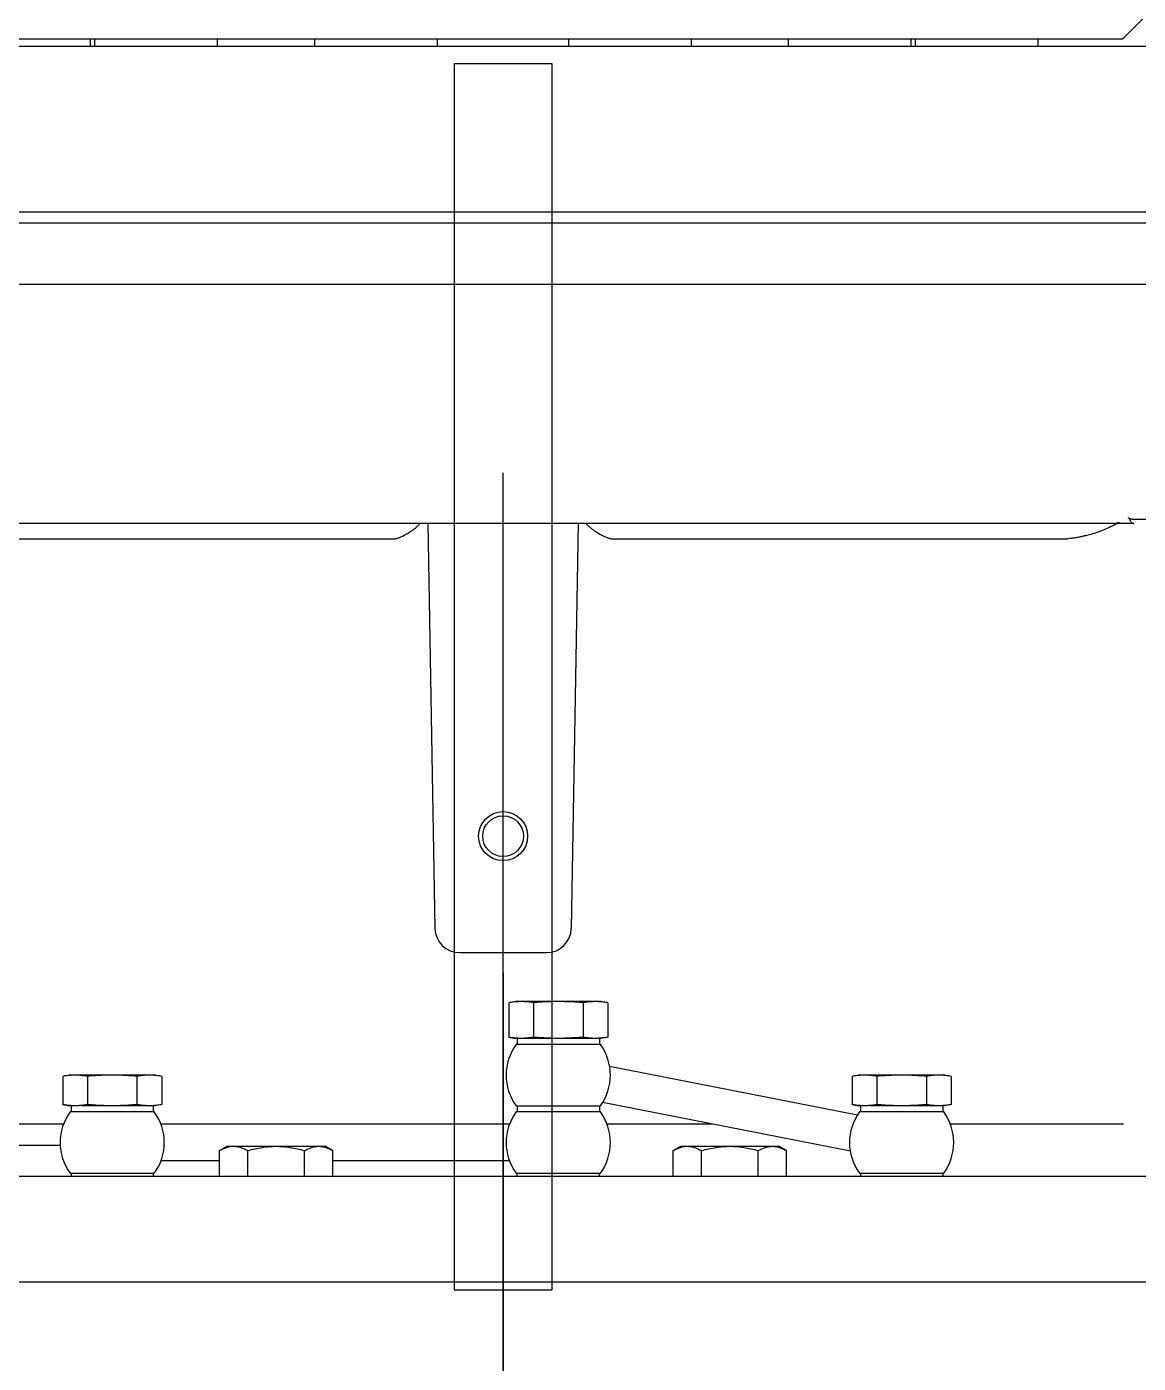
# Model space of a CAD drawing. Header units: millimetres. Extents: x 156850 to 204135, y 56350 to 74150.
# Drawn here: x 158522.3 to 158703.6, y 62984 to 63202.1 of the extents above; entities that cross this region are included whole.
import ezdxf

# ---------------------------------------------------------------- set-up
doc = ezdxf.new("R2010")
doc.units = ezdxf.units.MM
doc.header["$LTSCALE"] = 150
doc.linetypes.add('X-2F-PLAN$0$CENTER', pattern=[2, 1.25, -0.25, 0.25, -0.25])
doc.layers.add('-----33 Equipment', color=5, linetype='Continuous')

# ---------------------------------------------------------------- blocks, each defined once
blk = doc.blocks.new('X-2F-PLAN$0$A$C73FA2420')
at = {"color": 0, "linetype": 'Continuous'}
for p, q in [((3405.73, 703.06), (3405.73, 973.5)), ((3415.73, 531.81), (3415.73, 973.3)), ((3366.73, 738.48), (3366.73, 962.83)), ((3444.61, 957.28), (3444.61, 719.28)), ((3417.53, 730.62), (3417.53, 945.94)), ((3268.73, 909.98), (3268.73, 939.45)), ((3445.73, 737.28), (3445.73, 939.28)), ((3260.23, 932.28), (3260.23, 728.28)), ((3364.24, 930.22), (3364.24, 856.16)), ((3265.23, 910.47), (3265.23, 925.78)), ((3271.92, 910.11), (3271.73, 909.03)), ((3276.54, 910.11), (3271.92, 910.11)), ((3260.73, 908.73), (3260.23, 908.73)), ((3260.73, 908.9), (3260.73, 895.15)), ((3270.73, 895.15), (3270.73, 908.9)), ((3271.73, 908.73), (3270.73, 908.73)), ((3271.73, 908.09), (3271.73, 909.03)), ((3276.73, 895.03), (3276.73, 909.03)), ((3271.73, 895.03), (3271.73, 907.03)), ((3276.54, 906.07), (3271.92, 906.07)), ((3444.61, 905.55), (3445.73, 905.55)), ((3444.61, 904.85), (3445.73, 904.85)), ((3276.54, 897.99), (3271.92, 897.99)), ((3260.73, 895.33), (3260.23, 895.33)), ((3262.73, 884.52), (3262.73, 894.08)), ((3268.73, 837.23), (3268.73, 894.08)), ((3271.73, 895.33), (3270.73, 895.33)), ((3271.92, 893.94), (3271.73, 895.03)), ((3276.54, 893.94), (3271.92, 893.94)), ((3260.23, 884.52), (3264.42, 884.52)), ((3264.42, 884.52), (3265.13, 883.28)), ((3265.13, 883.28), (3265.13, 867.28)), ((3444.61, 884.85), (3445.73, 884.85)), ((3260.23, 879.9), (3264.42, 879.9)), ((3260.23, 870.66), (3264.42, 870.66)), ((3444.61, 868.98), (3445.73, 868.98)), ((3260.23, 866.04), (3264.42, 866.04)), ((3262.73, 837.23), (3262.73, 866.04)), ((3264.42, 866.04), (3265.13, 867.28)), ((3366.73, 850.55), (3300.66, 849.39)), ((3444.61, 848.98), (3445.73, 848.98)), ((3296.73, 845.39), (3296.73, 831.16)), ((3282.92, 837.36), (3282.73, 836.28)), ((3288.54, 837.36), (3282.92, 837.36)), ((3260.23, 835.98), (3260.73, 835.98)), ((3260.73, 836.15), (3260.73, 822.4)), ((3270.73, 822.4), (3270.73, 836.15)), ((3271.73, 835.98), (3270.73, 835.98)), ((3271.73, 836.15), (3271.73, 822.4)), ((3281.73, 822.4), (3281.73, 836.15)), ((3282.73, 835.98), (3281.73, 835.98)), ((3282.73, 822.28), (3282.73, 836.28)), ((3288.73, 822.28), (3288.73, 836.28)), ((3288.54, 833.32), (3282.92, 833.32)), ((3366.73, 826.01), (3300.66, 827.16)), ((3444.61, 827.57), (3445.73, 827.57)), ((3288.54, 825.24), (3282.92, 825.24)), ((3260.23, 822.58), (3260.73, 822.58)), ((3264.31, 781.62), (3272.27, 822.09)), ((3271.73, 822.58), (3270.73, 822.58)), ((3282.73, 822.58), (3281.73, 822.58)), ((3282.92, 821.19), (3282.73, 822.28)), ((3268.73, 804.11), (3268.73, 821.33)), ((3270.2, 780.46), (3278.15, 820.94)), ((3288.54, 821.19), (3282.92, 821.19)), ((3364.24, 820.39), (3364.24, 746.34)), ((3260.23, 810.52), (3264.42, 810.52)), ((3264.42, 810.52), (3265.13, 809.28)), ((3265.13, 809.28), (3265.13, 793.28)), ((3444.61, 807.57), (3445.73, 807.57)), ((3260.23, 805.9), (3264.42, 805.9)), ((3260.23, 796.66), (3264.42, 796.66)), ((3260.23, 792.04), (3264.42, 792.04)), ((3264.42, 792.04), (3265.13, 793.28)), ((3444.61, 791.71), (3445.73, 791.71)), ((3271.92, 781.36), (3271.73, 780.28)), ((3276.54, 781.36), (3271.92, 781.36)), ((3260.73, 779.98), (3260.23, 779.98)), ((3260.73, 780.15), (3260.73, 766.4)), ((3270.73, 766.4), (3270.73, 780.15)), ((3271.73, 779.98), (3270.73, 779.98)), ((3271.73, 779.34), (3271.73, 780.28)), ((3276.73, 766.28), (3276.73, 780.28)), ((3271.73, 766.28), (3271.73, 778.28)), ((3276.54, 777.32), (3271.92, 777.32)), ((3444.61, 771.71), (3445.73, 771.71)), ((3444.61, 771), (3445.73, 771)), ((3276.54, 769.24), (3271.92, 769.24)), ((3260.73, 766.58), (3260.23, 766.58)), ((3271.73, 766.58), (3270.73, 766.58)), ((3271.92, 765.19), (3271.73, 766.28)), ((3268.73, 737.11), (3268.73, 765.33)), ((3276.54, 765.19), (3271.92, 765.19)), ((3444.61, 751), (3445.73, 751)), ((3454.26, 728.75), (3445.73, 737.28)), ((3367.4, 713.72), (3367.4, 735.38))]:
    blk.add_line(p, q, dxfattribs=at)
at = {"color": 0, "linetype": 'X-2F-PLAN$0$CENTER', "ltscale": 6}
blk.add_line((0, 838.28), (3617.46, 838.28), dxfattribs=at)
at = {"color": 0, "linetype": 'Continuous'}
for radius in [4, 3.32]:
    blk.add_circle((3315.73, 838.28), radius, dxfattribs=at)
for centre, radius, start, end in [((3265.73, 902.03), 8.5, 53.8957, 126.1043), ((3265.73, 902.03), 8.5, 233.8957, 306.1043), ((3300.73, 845.39), 4, 91, 180), ((3265.73, 829.28), 8.5, 53.8957, 126.1043), ((3276.73, 829.28), 8.5, 53.8957, 126.1043), ((3300.73, 831.16), 4, 180, 269), ((3265.73, 829.28), 8.5, 233.8957, 306.1043), ((3276.73, 829.28), 8.5, 233.8957, 306.1043), ((3265.73, 773.28), 8.5, 53.8957, 126.1043), ((3265.73, 773.28), 8.5, 233.8957, 306.1043)]:
    blk.add_arc(centre, radius, start, end, dxfattribs=at)
for points, start_tangent, end_tangent in [([(3271.78, 909.02), (3271.82, 909.43), (3271.92, 910.11)], (0.090545, 0.995892), (0.173648, 0.984808)), ([(3276.73, 908.09), (3276.71, 908.76), (3276.65, 909.43), (3276.54, 910.11)], (0, 1), (-0.173648, 0.984808)), ([(3271.73, 908.09), (3271.75, 908.73)], (0, 1), (0.062984, 0.998015)), ([(3271.92, 906.07), (3271.82, 906.75), (3271.76, 907.42), (3271.73, 908.09)], (-0.173648, 0.984808), (0, 1)), ([(3271.75, 908.73), (3271.76, 908.76)], (0.062984, 0.998015), (0.066146, 0.99781)), ([(3271.76, 908.76), (3271.78, 909.02)], (0.066146, 0.99781), (0.090545, 0.995892)), ([(3276.54, 906.07), (3276.65, 906.75), (3276.71, 907.42), (3276.73, 908.09)], (0.173648, 0.984808), (0, 1)), ([(3271.73, 902.03), (3271.76, 903.37), (3271.82, 904.71), (3271.92, 906.07)], (0, 1), (0.087823, 0.996136)), ([(3276.73, 902.03), (3276.71, 903.37), (3276.65, 904.71), (3276.54, 906.07)], (0, 1), (-0.087823, 0.996136)), ([(3271.92, 897.99), (3271.82, 899.35), (3271.76, 900.69), (3271.73, 902.03)], (-0.087823, 0.996136), (0, 1)), ([(3276.54, 897.99), (3276.65, 899.35), (3276.71, 900.69), (3276.73, 902.03)], (0.087823, 0.996136), (0, 1)), ([(3271.73, 895.97), (3271.76, 896.64), (3271.82, 897.31), (3271.92, 897.99)], (0, 1), (0.173648, 0.984808)), ([(3276.73, 895.97), (3276.71, 896.64), (3276.65, 897.31), (3276.54, 897.99)], (0, 1), (-0.173648, 0.984808)), ([(3271.75, 895.33), (3271.73, 895.97)], (-0.062984, 0.998015), (0, 1)), ([(3271.76, 895.3), (3271.75, 895.33)], (-0.066131, 0.997811), (-0.062984, 0.998015)), ([(3271.78, 895.03), (3271.76, 895.3)], (-0.090545, 0.995892), (-0.066131, 0.997811)), ([(3271.92, 893.94), (3271.82, 894.63), (3271.78, 895.03)], (-0.173648, 0.984808), (-0.090545, 0.995892)), ([(3276.54, 893.94), (3276.65, 894.63), (3276.71, 895.3), (3276.73, 895.97)], (0.173648, 0.984808), (0, 1)), ([(3264.42, 884.52), (3264.72, 883.93), (3264.95, 883.35)], (0.5, -0.866025), (0.301533, -0.953456)), ([(3264.95, 883.35), (3264.98, 883.24)], (0.301533, -0.953456), (0.277901, -0.96061)), ([(3264.98, 883.24), (3265.09, 882.77), (3265.13, 882.21)], (0.277901, -0.96061), (0, -1)), ([(3265.13, 882.21), (3265.09, 881.64), (3264.95, 881.07), (3264.72, 880.49), (3264.42, 879.9)], (0, -1), (-0.5, -0.866025)), ([(3264.42, 879.9), (3264.72, 878.72), (3264.95, 877.56), (3265.09, 876.41), (3265.13, 875.28)], (0.27735, -0.960769), (0, -1)), ([(3265.13, 875.28), (3265.09, 874.14), (3264.95, 873), (3264.72, 871.84), (3264.42, 870.66)], (0, -1), (-0.27735, -0.960769)), ([(3264.42, 870.66), (3264.72, 870.07), (3264.95, 869.49), (3265.09, 868.92), (3265.13, 868.35)], (0.5, -0.866025), (0, -1)), ([(3265.13, 868.35), (3265.09, 867.78), (3264.95, 867.21), (3264.72, 866.63), (3264.42, 866.04)], (0, -1), (-0.5, -0.866025)), ([(3364.24, 856.16), (3364.25, 856.02), (3364.26, 855.88), (3364.29, 855.74)], (0.000001, -1), (0.210489, -0.977596)), ([(3364.29, 855.74), (3364.34, 855.52), (3364.42, 855.3), (3364.51, 855.06), (3364.62, 854.81), (3364.74, 854.55), (3364.89, 854.27), (3365.06, 853.96), (3365.25, 853.64), (3365.47, 853.31), (3365.72, 852.95), (3366, 852.58), (3366.34, 852.19), (3366.73, 851.79)], (0.210512, -0.977591), (0.734444, -0.67867)), ([(3282.78, 836.27), (3282.82, 836.68), (3282.92, 837.36)], (0.090545, 0.995892), (0.173648, 0.984808)), ([(3288.69, 836.27), (3288.65, 836.68), (3288.54, 837.36)], (-0.090545, 0.995892), (-0.173648, 0.984808)), ([(3282.73, 835.34), (3282.75, 835.98)], (0, 1), (0.062984, 0.998015)), ([(3282.92, 833.32), (3282.82, 834), (3282.76, 834.67), (3282.73, 835.34)], (-0.173648, 0.984808), (0, 1)), ([(3282.75, 835.98), (3282.76, 836.01)], (0.062984, 0.998015), (0.066147, 0.99781)), ([(3282.76, 836.01), (3282.78, 836.27)], (0.066147, 0.99781), (0.090545, 0.995892)), ([(3288.54, 833.32), (3288.65, 834), (3288.71, 834.67), (3288.73, 835.34)], (0.173648, 0.984808), (0, 1)), ([(3288.73, 835.34), (3288.71, 836.01), (3288.69, 836.27)], (0, 1), (-0.090545, 0.995892)), ([(3282.73, 829.28), (3282.76, 830.62), (3282.82, 831.96), (3282.92, 833.32)], (0, 1), (0.087823, 0.996136)), ([(3288.73, 829.28), (3288.71, 830.62), (3288.65, 831.96), (3288.54, 833.32)], (0, 1), (-0.087823, 0.996136)), ([(3282.92, 825.24), (3282.82, 826.6), (3282.76, 827.94), (3282.73, 829.28)], (-0.087823, 0.996136), (0, 1)), ([(3288.54, 825.24), (3288.65, 826.6), (3288.71, 827.94), (3288.73, 829.28)], (0.087823, 0.996136), (0, 1)), ([(3282.73, 823.22), (3282.76, 823.89), (3282.82, 824.56), (3282.92, 825.24)], (0, 1), (0.173648, 0.984808)), ([(3288.73, 823.22), (3288.71, 823.89), (3288.65, 824.56), (3288.54, 825.24)], (0, 1), (-0.173648, 0.984808)), ([(3366.73, 824.76), (3366.32, 824.34), (3365.97, 823.94), (3365.68, 823.55), (3365.42, 823.18), (3365.2, 822.82), (3365, 822.48), (3364.83, 822.16), (3364.68, 821.86), (3364.55, 821.58), (3364.44, 821.32), (3364.35, 821.06), (3364.29, 820.82)], (-0.734444, -0.67867), (-0.210512, -0.977591)), ([(3282.75, 822.58), (3282.73, 823.22)], (-0.062984, 0.998015), (0, 1)), ([(3282.76, 822.55), (3282.75, 822.58)], (-0.066131, 0.997811), (-0.062984, 0.998015)), ([(3282.92, 821.19), (3282.82, 821.88), (3282.76, 822.55)], (-0.173648, 0.984808), (-0.066131, 0.997811)), ([(3288.54, 821.19), (3288.65, 821.88), (3288.69, 822.28)], (0.173648, 0.984808), (0.090545, 0.995892)), ([(3288.69, 822.28), (3288.71, 822.55), (3288.73, 823.22)], (0.090545, 0.995892), (0, 1)), ([(3364.29, 820.82), (3364.26, 820.68), (3364.25, 820.53), (3364.24, 820.39)], (-0.210489, -0.977596), (-0.000001, -1)), ([(3264.42, 810.52), (3264.72, 809.93), (3264.95, 809.35)], (0.5, -0.866025), (0.301533, -0.953456)), ([(3264.95, 809.35), (3264.98, 809.24)], (0.301533, -0.953456), (0.277901, -0.96061)), ([(3264.98, 809.24), (3265.09, 808.77), (3265.13, 808.21)], (0.277901, -0.96061), (0, -1)), ([(3265.13, 808.21), (3265.09, 807.64), (3264.95, 807.07), (3264.72, 806.49), (3264.42, 805.9)], (0, -1), (-0.5, -0.866025)), ([(3264.42, 805.9), (3264.72, 804.72), (3264.95, 803.56), (3265.09, 802.41), (3265.13, 801.28)], (0.27735, -0.960769), (0, -1)), ([(3265.13, 801.28), (3265.09, 800.14), (3264.95, 799), (3264.72, 797.84), (3264.42, 796.66)], (0, -1), (-0.27735, -0.960769)), ([(3264.42, 796.66), (3264.72, 796.07), (3264.95, 795.49), (3265.09, 794.92), (3265.13, 794.35)], (0.5, -0.866025), (0, -1)), ([(3265.13, 794.35), (3265.09, 793.78), (3264.95, 793.21), (3264.72, 792.63), (3264.42, 792.04)], (0, -1), (-0.5, -0.866025)), ([(3271.76, 780.01), (3271.82, 780.68), (3271.92, 781.36)], (0.066146, 0.99781), (0.173648, 0.984808)), ([(3276.69, 780.27), (3276.65, 780.68), (3276.54, 781.36)], (-0.090545, 0.995892), (-0.173648, 0.984808)), ([(3271.73, 779.34), (3271.75, 779.98)], (0, 1), (0.062984, 0.998015)), ([(3271.92, 777.32), (3271.82, 778), (3271.76, 778.67), (3271.73, 779.34)], (-0.173648, 0.984808), (0, 1)), ([(3271.75, 779.98), (3271.76, 780.01)], (0.062984, 0.998015), (0.066146, 0.99781)), ([(3276.54, 777.32), (3276.65, 778), (3276.71, 778.67), (3276.73, 779.34)], (0.173648, 0.984808), (0, 1)), ([(3276.73, 779.34), (3276.71, 780.01), (3276.69, 780.27)], (0, 1), (-0.090545, 0.995892)), ([(3271.73, 773.28), (3271.76, 774.62), (3271.82, 775.96), (3271.92, 777.32)], (0, 1), (0.087823, 0.996136)), ([(3276.73, 773.28), (3276.71, 774.62), (3276.65, 775.96), (3276.54, 777.32)], (0, 1), (-0.087823, 0.996136)), ([(3271.92, 769.24), (3271.82, 770.6), (3271.76, 771.94), (3271.73, 773.28)], (-0.087823, 0.996136), (0, 1)), ([(3276.54, 769.24), (3276.65, 770.6), (3276.71, 771.94), (3276.73, 773.28)], (0.087823, 0.996136), (0, 1)), ([(3271.73, 767.22), (3271.76, 767.89), (3271.82, 768.56), (3271.92, 769.24)], (0, 1), (0.173648, 0.984808)), ([(3276.73, 767.22), (3276.71, 767.89), (3276.65, 768.56), (3276.54, 769.24)], (0, 1), (-0.173648, 0.984808)), ([(3271.75, 766.58), (3271.73, 767.22)], (-0.062984, 0.998015), (0, 1)), ([(3271.76, 766.55), (3271.75, 766.58)], (-0.066131, 0.997811), (-0.062984, 0.998015)), ([(3271.92, 765.19), (3271.82, 765.88), (3271.76, 766.55)], (-0.173648, 0.984808), (-0.066131, 0.997811)), ([(3276.54, 765.19), (3276.65, 765.88), (3276.69, 766.28)], (0.173648, 0.984808), (0.090545, 0.995892)), ([(3276.69, 766.28), (3276.71, 766.55), (3276.73, 767.22)], (0.090545, 0.995892), (0, 1)), ([(3364.24, 746.34), (3364.24, 746.25), (3364.25, 746.17)], (0, -1), (0.053434, -0.998571)), ([(3366.75, 738.11), (3366.23, 739.1), (3365.75, 740.16), (3365.34, 741.22), (3365.03, 742.19), (3364.79, 743.05), (3364.61, 743.82), (3364.47, 744.51), (3364.36, 745.12), (3364.29, 745.68), (3364.25, 746.17)], (-0.496393, 0.868098), (-0.053432, 0.998571)), ([(3366.93, 737.79), (3366.86, 737.93), (3366.8, 738.08), (3366.76, 738.22), (3366.74, 738.36), (3366.73, 738.48)], (-0.497104, 0.867691), (0, 1)), ([(3366.73, 735.39), (3366.74, 736.24), (3366.75, 737.15), (3366.75, 738.11)], (-0.000907, 1), (0.005226, 0.999986)), ([(3366.75, 738.11), (3366.84, 737.95), (3366.93, 737.79)], (0.477775, -0.878482), (0.497104, -0.867691)), ([(3367.7, 736.29), (3367.47, 736.18), (3367.27, 736.06), (3367.1, 735.95), (3366.96, 735.83), (3366.86, 735.71), (3366.79, 735.6), (3366.75, 735.49), (3366.73, 735.39)], (-0.905076, -0.42525), (0.000916, -1)), ([(3367.4, 735.38), (3367.4, 735.48), (3367.41, 735.59), (3367.42, 735.68), (3367.44, 735.78), (3367.45, 735.86), (3367.47, 735.93), (3367.49, 736), (3367.52, 736.06), (3367.57, 736.16), (3367.63, 736.24), (3367.7, 736.29)], (0.000039, 1), (0.905076, 0.42525))]:
    blk.add_spline(points, degree=3, dxfattribs=dict(at, start_tangent=start_tangent, end_tangent=end_tangent))
blk = doc.blocks.new('X-2F-PLAN$0$zw$C47F')
at = {"layer": '-----33 Equipment', "ltscale": 0.02}
blk.add_line((6191.5, 1686.3), (5488.71, 1686.3), dxfattribs=at)
at = {"layer": '-----33 Equipment'}
blk.add_lwpolyline([(5941.06, 2236.3), (6141.06, 2236.3), (6141.06, 1136.3), (5941.06, 1136.3)], close=True, dxfattribs=at)
at = {"layer": '-----33 Equipment', "linetype": 'ByBlock', "ltscale": 0.002}
blk.add_lwpolyline([(6139.78, 1694.3), (6139.78, 1678.3), (6339.78, 1678.3), (6339.78, 1694.3)], close=True, dxfattribs=at)
at = {"layer": '-----33 Equipment'}
blk.add_blockref('X-2F-PLAN$0$A$C73FA2420', (2898.05, 848.02), dxfattribs=at)

msp = doc.modelspace()

# ---------------------------------------------------------------- block references
at = {"layer": '-----33 Equipment', "rotation": 90.00000000000001}
msp.add_blockref('X-2F-PLAN$0$zw$C47F', (160286.3, 56856.22), dxfattribs=at)

doc.saveas('drawing.dxf')
